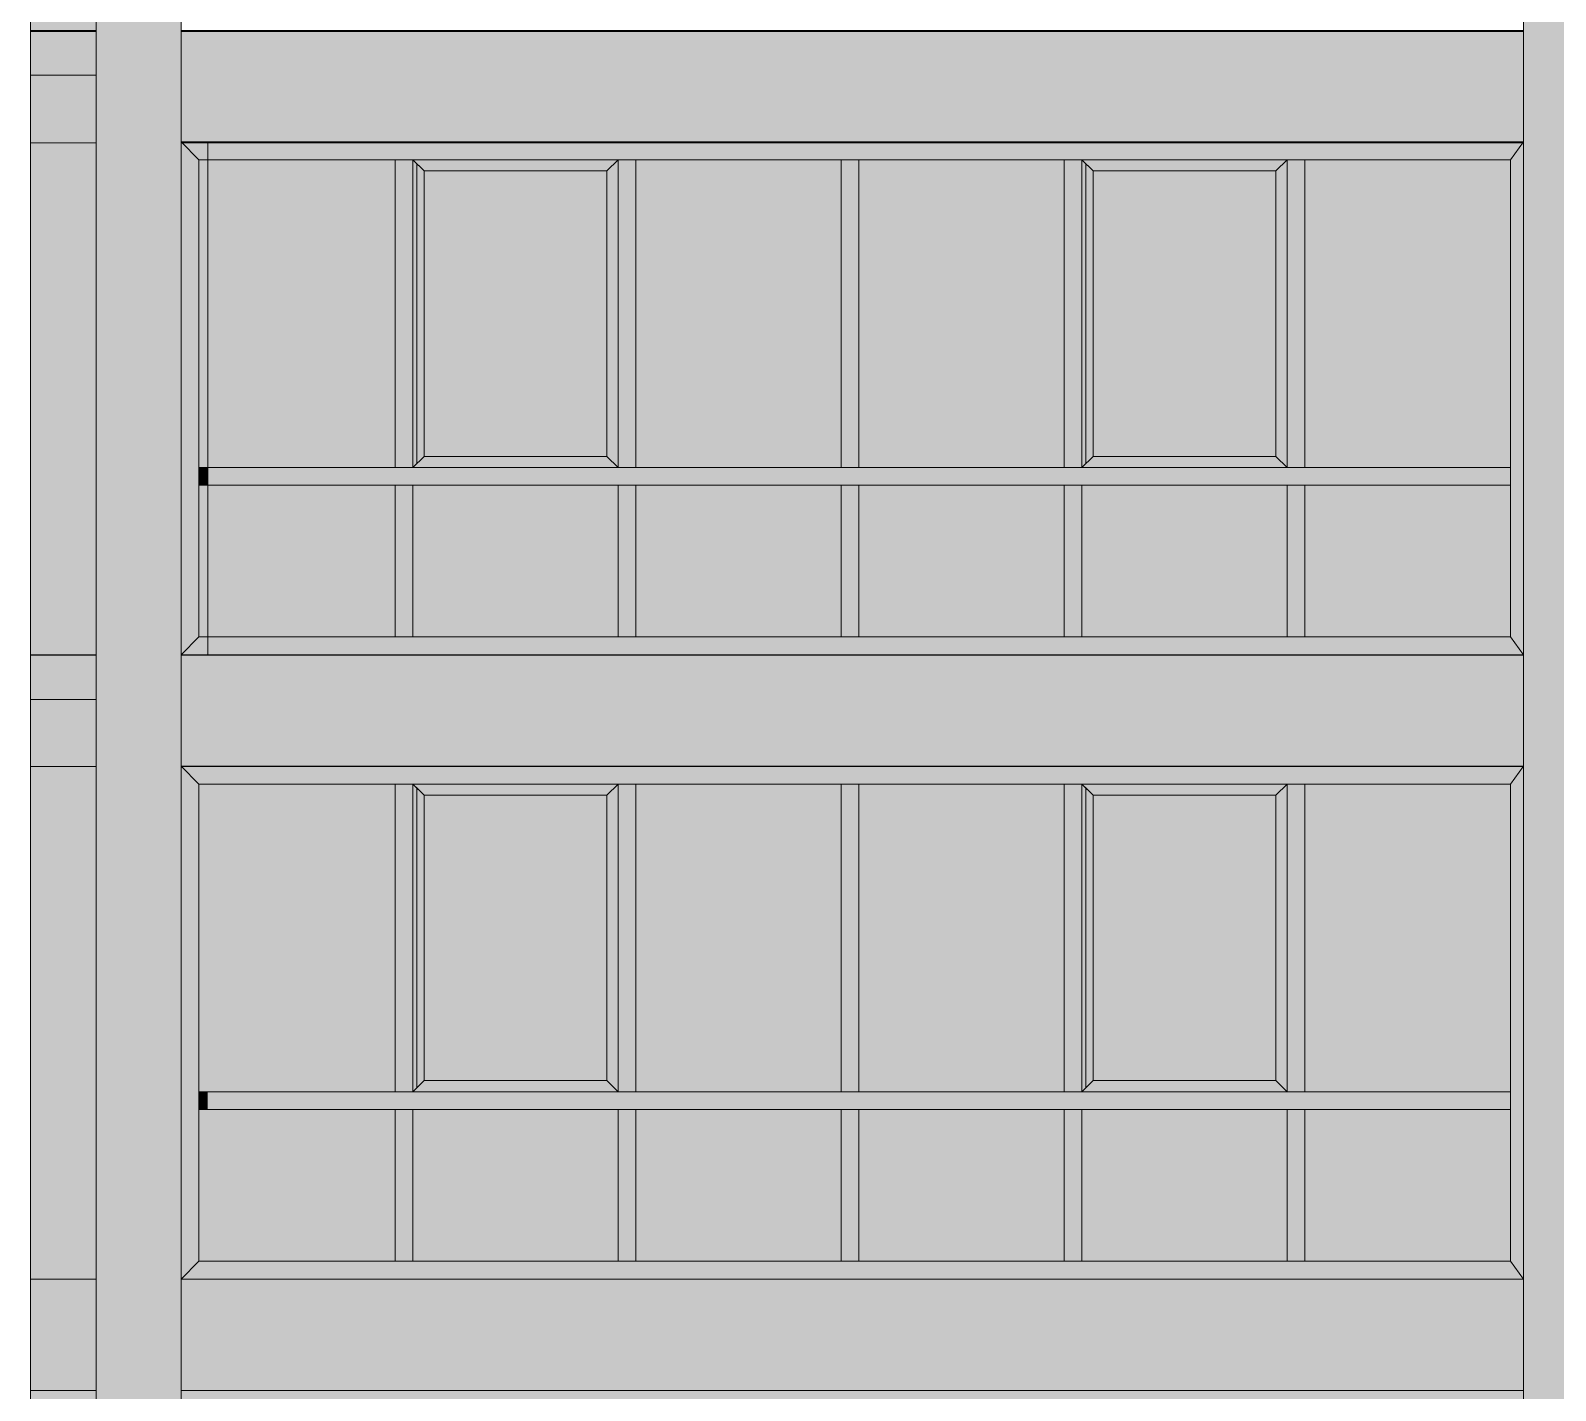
# Paper-space layout 'Лист1' of a CAD drawing. Header units: millimetres. Extents: x 141 to 459, y 101 to 382.
# Drawn here: x 157.9 to 226.2, y 135.4 to 196.4 of the extents above; entities that cross this region are included whole.
import ezdxf

# ---------------------------------------------------------------- set-up
doc = ezdxf.new("R2010")
doc.units = ezdxf.units.MM
doc.layers.add('окна', color=10, linetype='Continuous', lineweight=13)
doc.layers.add('ТОНКИЕе', color=7, linetype='Continuous', lineweight=13)
doc.layers.add('тонкие', color=7, linetype='Continuous')

psp = doc.layouts.new('Лист1')

# ---------------------------------------------------------------- hatches: boundary and pattern name
at = {"layer": 'окна', "true_color": 0xffff47, "transparency": 33554687}
h = psp.add_hatch(color=51, dxfattribs=at)
h.dxf.hatch_style = 1
h.paths.add_polyline_path([(160.806, 135.444), (160.806, 140.444), (157.856, 140.444), (157.856, 135.444)])
h.paths.add_polyline_path([(224.806, 135.444), (224.806, 140.444), (165.806, 140.444), (165.806, 135.444)])
h.paths.add_polyline_path([(160.806, 168.444), (157.856, 168.444), (157.856, 163.444), (160.806, 163.444)])
h.paths.add_polyline_path([(165.806, 168.444), (165.806, 163.444), (224.806, 163.444), (224.806, 168.444)])
h.paths.add_polyline_path([(160.806, 196.444), (157.856, 196.444), (157.856, 191.444), (160.806, 191.444)])
h.paths.add_polyline_path([(165.806, 196.444), (165.806, 191.444), (224.806, 191.444), (224.806, 196.444)])
h.paths.add_polyline_path([(160.806, 224.444), (157.856, 224.444), (157.856, 219.444), (160.806, 219.444)])
h.paths.add_polyline_path([(224.806, 219.444), (224.806, 224.444), (165.806, 224.444), (165.806, 219.444)])
h.paths.add_polyline_path([(160.806, 252.444), (157.856, 252.444), (157.856, 247.444), (160.806, 247.444)])
h.paths.add_polyline_path([(224.806, 247.444), (224.806, 252.444), (165.806, 252.444), (165.806, 247.444)])
h.paths.add_polyline_path([(160.806, 280.444), (157.856, 280.444), (157.856, 275.444), (160.806, 275.444)])
h.paths.add_polyline_path([(224.806, 275.444), (224.806, 280.444), (165.806, 280.444), (165.806, 275.444)])
h.paths.add_polyline_path([(160.806, 308.444), (157.856, 308.444), (157.856, 303.444), (160.806, 303.444)])
h.paths.add_polyline_path([(224.806, 303.444), (224.806, 308.444), (165.806, 308.444), (165.806, 303.444)])
at = {"layer": 'окна', "true_color": 0x636363}
h = psp.add_hatch(color=251, dxfattribs=at)
h.dxf.hatch_style = 1
h.paths.add_polyline_path([(165.806, 191.444), (164.606, 191.444), (165.406, 190.644), (165.806, 190.644)])
h.paths.add_polyline_path([(165.406, 190.644), (164.606, 191.444), (164.606, 168.444), (165.406, 169.244)])
h.paths.add_polyline_path([(165.806, 169.244), (165.406, 169.244), (164.606, 168.444), (165.806, 168.444)])
at = {"layer": 'окна', "true_color": 0xededed}
h = psp.add_hatch(color=7, dxfattribs=at)
h.dxf.hatch_style = 1
h.paths.add_polyline_path([(224.806, 191.444), (165.806, 191.444), (165.806, 190.644), (224.006, 190.644), (224.22, 190.644)])
h.paths.add_polyline_path([(175.006, 190.644), (174.206, 190.644), (174.206, 176.844), (175.006, 176.844)])
h.paths.add_polyline_path([(185.006, 190.644), (184.206, 190.644), (184.206, 176.844), (185.006, 176.844)])
h.paths.add_polyline_path([(195.006, 190.644), (194.206, 190.644), (194.206, 176.844), (195.006, 176.844)])
h.paths.add_polyline_path([(205.006, 190.644), (204.206, 190.644), (204.206, 176.844), (205.006, 176.844)])
h.paths.add_polyline_path([(215.006, 190.644), (214.206, 190.644), (214.206, 176.844), (215.006, 176.844)])
h.paths.add_polyline_path([(224.806, 191.444), (224.22, 190.644), (224.22, 169.244), (224.806, 168.444)])
h.paths.add_polyline_path([(224.22, 176.844), (224.006, 176.844), (165.806, 176.844), (165.806, 176.044), (224.22, 176.044)])
h.paths.add_polyline_path([(215.006, 176.044), (214.206, 176.044), (214.206, 169.244), (215.006, 169.244)])
h.paths.add_polyline_path([(224.22, 169.244), (224.006, 169.244), (165.806, 169.244), (165.806, 168.444), (224.806, 168.444)])
h.paths.add_polyline_path([(205.006, 176.044), (204.206, 176.044), (204.206, 169.244), (205.006, 169.244)])
h.paths.add_polyline_path([(195.006, 176.044), (194.206, 176.044), (194.206, 169.244), (195.006, 169.244)])
h.paths.add_polyline_path([(185.006, 176.044), (184.206, 176.044), (184.206, 169.244), (185.006, 169.244)])
h.paths.add_polyline_path([(175.006, 176.044), (174.206, 176.044), (174.206, 169.244), (175.006, 169.244)])
at = {"layer": 'окна', "true_color": 0xd1d1d1}
h = psp.add_hatch(color=254, dxfattribs=at)
h.dxf.hatch_style = 1
h.paths.add_polyline_path([(165.806, 176.044), (165.406, 176.044), (165.406, 169.244), (165.806, 169.244)])
h.paths.add_polyline_path([(165.806, 190.644), (165.406, 190.644), (165.406, 176.844), (165.806, 176.844)])
at = {"layer": 'окна', "true_color": 0x999999}
h = psp.add_hatch(color=253, dxfattribs=at)
h.dxf.hatch_style = 1
h.set_gradient(color1=(69, 69, 69), color2=(209, 209, 209), tint=1, name='CURVED')
h.paths.add_polyline_path([(174.206, 190.644), (165.806, 190.644), (165.806, 176.844), (174.206, 176.844)])
h.paths.add_polyline_path([(175.506, 177.344), (183.706, 177.344), (183.706, 190.144), (175.506, 190.144)])
h.paths.add_polyline_path([(185.006, 190.644), (185.006, 176.844), (194.206, 176.844), (194.206, 190.644)])
h.paths.add_polyline_path([(195.006, 176.844), (204.206, 176.844), (204.206, 190.644), (195.006, 190.644)])
h.paths.add_polyline_path([(213.706, 190.144), (205.506, 190.144), (205.506, 177.344), (213.706, 177.344)])
h.paths.add_polyline_path([(224.22, 190.644), (224.006, 190.644), (215.006, 190.644), (215.006, 176.844), (224.006, 176.844), (224.22, 176.844)])
h.paths.add_polyline_path([(215.006, 176.044), (215.006, 169.244), (224.006, 169.244), (224.22, 169.244), (224.22, 176.044)])
h.paths.add_polyline_path([(205.006, 176.044), (205.006, 169.244), (214.206, 169.244), (214.206, 176.044)])
h.paths.add_polyline_path([(195.006, 176.044), (195.006, 169.244), (204.206, 169.244), (204.206, 176.044)])
h.paths.add_polyline_path([(185.006, 176.044), (185.006, 169.244), (194.206, 169.244), (194.206, 176.044)])
h.paths.add_polyline_path([(175.006, 176.044), (175.006, 169.244), (184.206, 169.244), (184.206, 176.044)])
h.paths.add_polyline_path([(165.806, 176.044), (165.806, 169.244), (174.206, 169.244), (174.206, 176.044)])
at = {"layer": 'окна', "true_color": 0xd6d6d6}
h = psp.add_hatch(color=254, dxfattribs=at)
h.dxf.hatch_style = 1
h.paths.add_polyline_path([(184.206, 190.644), (183.706, 190.144), (183.706, 177.344), (184.206, 176.844)])
h.paths.add_polyline_path([(183.706, 177.344), (175.506, 177.344), (175.006, 176.844), (184.206, 176.844)])
h.paths.add_polyline_path([(175.506, 190.144), (175.185, 190.465), (175.185, 177.024), (175.506, 177.344)])
h.paths.add_polyline_path([(184.206, 190.644), (175.006, 190.644), (175.506, 190.144), (183.706, 190.144)])
h = psp.add_hatch(color=254, dxfattribs=at)
h.dxf.hatch_style = 1
h.paths.add_polyline_path([(214.206, 190.644), (213.706, 190.144), (213.706, 177.344), (214.206, 176.844)])
h.paths.add_polyline_path([(213.706, 177.344), (205.506, 177.344), (205.006, 176.844), (214.206, 176.844)])
h.paths.add_polyline_path([(205.506, 190.144), (205.185, 190.465), (205.185, 177.024), (205.506, 177.344)])
h.paths.add_polyline_path([(214.206, 190.644), (205.006, 190.644), (205.506, 190.144), (213.706, 190.144)])
at = {"layer": 'окна', "true_color": 0x636363}
h = psp.add_hatch(color=251, dxfattribs=at)
h.dxf.hatch_style = 1
h.paths.add_polyline_path([(165.806, 176.844), (165.406, 176.844), (165.406, 176.044), (165.806, 176.044)])
h = psp.add_hatch(color=251, dxfattribs=at)
h.dxf.hatch_style = 1
h.paths.add_polyline_path([(165.806, 163.444), (164.606, 163.444), (165.406, 162.644), (165.806, 162.644)])
h.paths.add_polyline_path([(165.406, 162.644), (164.606, 163.444), (164.606, 140.444), (165.406, 141.244)])
h.paths.add_polyline_path([(165.806, 141.244), (165.406, 141.244), (164.606, 140.444), (165.806, 140.444)])
at = {"layer": 'окна', "true_color": 0xededed}
h = psp.add_hatch(color=7, dxfattribs=at)
h.dxf.hatch_style = 1
h.paths.add_polyline_path([(224.806, 163.444), (165.806, 163.444), (165.806, 162.644), (224.006, 162.644), (224.22, 162.644)])
h.paths.add_polyline_path([(175.006, 162.644), (174.206, 162.644), (174.206, 148.844), (175.006, 148.844)])
h.paths.add_polyline_path([(185.006, 162.644), (184.206, 162.644), (184.206, 148.844), (185.006, 148.844)])
h.paths.add_polyline_path([(195.006, 162.644), (194.206, 162.644), (194.206, 148.844), (195.006, 148.844)])
h.paths.add_polyline_path([(205.006, 162.644), (204.206, 162.644), (204.206, 148.844), (205.006, 148.844)])
h.paths.add_polyline_path([(215.006, 162.644), (214.206, 162.644), (214.206, 148.844), (215.006, 148.844)])
h.paths.add_polyline_path([(224.806, 163.444), (224.22, 162.644), (224.22, 141.244), (224.806, 140.444)])
h.paths.add_polyline_path([(224.22, 148.844), (224.006, 148.844), (165.806, 148.844), (165.806, 148.044), (224.22, 148.044)])
h.paths.add_polyline_path([(215.006, 148.044), (214.206, 148.044), (214.206, 141.244), (215.006, 141.244)])
h.paths.add_polyline_path([(224.22, 141.244), (224.006, 141.244), (165.806, 141.244), (165.806, 140.444), (224.806, 140.444)])
h.paths.add_polyline_path([(205.006, 148.044), (204.206, 148.044), (204.206, 141.244), (205.006, 141.244)])
h.paths.add_polyline_path([(195.006, 148.044), (194.206, 148.044), (194.206, 141.244), (195.006, 141.244)])
h.paths.add_polyline_path([(185.006, 148.044), (184.206, 148.044), (184.206, 141.244), (185.006, 141.244)])
h.paths.add_polyline_path([(175.006, 148.044), (174.206, 148.044), (174.206, 141.244), (175.006, 141.244)])
at = {"layer": 'окна', "true_color": 0xd1d1d1}
h = psp.add_hatch(color=254, dxfattribs=at)
h.dxf.hatch_style = 1
h.paths.add_polyline_path([(165.806, 148.044), (165.406, 148.044), (165.406, 141.244), (165.806, 141.244)])
h.paths.add_polyline_path([(165.806, 162.644), (165.406, 162.644), (165.406, 148.844), (165.806, 148.844)])
at = {"layer": 'окна', "true_color": 0x999999}
h = psp.add_hatch(color=253, dxfattribs=at)
h.dxf.hatch_style = 1
h.set_gradient(color1=(69, 69, 69), color2=(209, 209, 209), tint=1, name='CURVED')
h.paths.add_polyline_path([(174.206, 162.644), (165.806, 162.644), (165.806, 148.844), (174.206, 148.844)])
h.paths.add_polyline_path([(175.506, 149.344), (183.706, 149.344), (183.706, 162.144), (175.506, 162.144)])
h.paths.add_polyline_path([(185.006, 162.644), (185.006, 148.844), (194.206, 148.844), (194.206, 162.644)])
h.paths.add_polyline_path([(195.006, 148.844), (204.206, 148.844), (204.206, 162.644), (195.006, 162.644)])
h.paths.add_polyline_path([(213.706, 162.144), (205.506, 162.144), (205.506, 149.344), (213.706, 149.344)])
h.paths.add_polyline_path([(224.22, 162.644), (224.006, 162.644), (215.006, 162.644), (215.006, 148.844), (224.006, 148.844), (224.22, 148.844)])
h.paths.add_polyline_path([(215.006, 148.044), (215.006, 141.244), (224.006, 141.244), (224.22, 141.244), (224.22, 148.044)])
h.paths.add_polyline_path([(205.006, 148.044), (205.006, 141.244), (214.206, 141.244), (214.206, 148.044)])
h.paths.add_polyline_path([(195.006, 148.044), (195.006, 141.244), (204.206, 141.244), (204.206, 148.044)])
h.paths.add_polyline_path([(185.006, 148.044), (185.006, 141.244), (194.206, 141.244), (194.206, 148.044)])
h.paths.add_polyline_path([(175.006, 148.044), (175.006, 141.244), (184.206, 141.244), (184.206, 148.044)])
h.paths.add_polyline_path([(165.806, 148.044), (165.806, 141.244), (174.206, 141.244), (174.206, 148.044)])
at = {"layer": 'окна', "true_color": 0xd6d6d6}
h = psp.add_hatch(color=254, dxfattribs=at)
h.dxf.hatch_style = 1
h.paths.add_polyline_path([(184.206, 162.644), (183.706, 162.144), (183.706, 149.344), (184.206, 148.844)])
h.paths.add_polyline_path([(183.706, 149.344), (175.506, 149.344), (175.006, 148.844), (184.206, 148.844)])
h.paths.add_polyline_path([(175.506, 162.144), (175.185, 162.465), (175.185, 149.024), (175.506, 149.344)])
h.paths.add_polyline_path([(184.206, 162.644), (175.006, 162.644), (175.506, 162.144), (183.706, 162.144)])
h = psp.add_hatch(color=254, dxfattribs=at)
h.dxf.hatch_style = 1
h.paths.add_polyline_path([(214.206, 162.644), (213.706, 162.144), (213.706, 149.344), (214.206, 148.844)])
h.paths.add_polyline_path([(213.706, 149.344), (205.506, 149.344), (205.006, 148.844), (214.206, 148.844)])
h.paths.add_polyline_path([(205.506, 162.144), (205.185, 162.465), (205.185, 149.024), (205.506, 149.344)])
h.paths.add_polyline_path([(214.206, 162.644), (205.006, 162.644), (205.506, 162.144), (213.706, 162.144)])
at = {"layer": 'окна', "true_color": 0x636363}
h = psp.add_hatch(color=251, dxfattribs=at)
h.dxf.hatch_style = 1
h.paths.add_polyline_path([(165.806, 148.844), (165.406, 148.844), (165.406, 148.044), (165.806, 148.044)])
at = {"layer": 'тонкие', "transparency": 33554687}
h = psp.add_hatch(color=7, dxfattribs=at)
h.dxf.hatch_style = 1
h.paths.add_polyline_path([(175.006, 190.644), (175.256, 190.394), (175.185, 190.465), (175.185, 177.024), (175.006, 176.844)])
h = psp.add_hatch(color=7, dxfattribs=at)
h.dxf.hatch_style = 1
h.paths.add_polyline_path([(205.006, 190.644), (205.256, 190.394), (205.185, 190.465), (205.185, 177.024), (205.006, 176.844)])
h = psp.add_hatch(color=7, dxfattribs=at)
h.dxf.hatch_style = 1
h.paths.add_polyline_path([(175.006, 162.644), (175.256, 162.394), (175.185, 162.465), (175.185, 149.024), (175.006, 148.844)])
h = psp.add_hatch(color=7, dxfattribs=at)
h.dxf.hatch_style = 1
h.paths.add_polyline_path([(205.006, 162.644), (205.256, 162.394), (205.185, 162.465), (205.185, 149.024), (205.006, 148.844)])
at = {"layer": 'тонкие', "true_color": 0x9b93a5, "transparency": 33554687}
h = psp.add_hatch(color=253, dxfattribs=at)
h.dxf.hatch_style = 1
h.paths.add_polyline_path([(160.806, 138.444), (157.856, 138.444), (157.856, 110.444), (160.806, 110.444)])
at = {"layer": 'тонкие', "true_color": 0x5d515c, "transparency": 33554687}
h = psp.add_hatch(color=251, dxfattribs=at)
h.dxf.hatch_style = 1
h.paths.add_polyline_path([(245.156, 119.444), (237.606, 119.444), (237.603, 133.444), (245.106, 133.444), (245.106, 135.393), (228.606, 135.393), (228.606, 110.444), (245.156, 110.444)])
h.paths.add_polyline_path([(181.288, 119.444), (170.356, 119.444), (170.356, 133.444), (191.356, 133.444), (191.356, 121.791), (200.304, 121.806), (200.356, 133.444), (221.356, 133.444), (221.356, 121.806), (224.806, 121.806), (224.806, 138.444), (164.606, 138.444), (164.606, 110.444), (181.222, 110.444)])
at = {"layer": 'ТОНКИЕе', "true_color": 0xf7f7f7, "transparency": 33554687}
h = psp.add_hatch(color=7, dxfattribs=at)
h.dxf.hatch_style = 1
h.paths.add_polyline_path([(164.606, 334.444), (164.606, 364.444), (160.806, 364.444), (160.806, 138.444), (160.806, 135.444), (160.806, 104.444), (160.806, 101.444), (164.606, 101.444), (164.606, 110.444)])
h.paths.add_polyline_path([(228.606, 334.444), (228.606, 364.444), (224.806, 364.444), (224.806, 333.644), (224.806, 331.444), (224.806, 104.444), (224.806, 101.444), (228.606, 101.444), (228.606, 138.444)])
h.paths.add_polyline_path([(338.701, 138.444), (284.906, 138.444), (284.906, 110.444), (284.906, 101.444), (288.706, 101.444), (288.706, 134.644), (333.356, 134.644), (334.901, 134.644), (334.901, 117.444), (336.356, 117.444), (338.701, 117.327)])
h.paths.add_polyline_path([(284.906, 138.444), (264.906, 138.444), (264.906, 135.444), (284.906, 135.444)])
at = {"layer": 'ТОНКИЕе', "true_color": 0x7c6827}
h = psp.add_hatch(color=47, dxfattribs=at)
h.dxf.hatch_style = 1
h.paths.add_polyline_path([(165.806, 336.444), (164.606, 336.444), (164.606, 331.444), (165.806, 331.444)])
h.paths.add_polyline_path([(164.606, 275.423), (165.806, 275.423), (165.806, 275.444), (164.606, 275.444)])
h.paths.add_polyline_path([(165.806, 163.444), (164.606, 163.444), (164.606, 163.43), (165.806, 163.43)])
h.paths.add_polyline_path([(165.806, 191.444), (164.606, 191.444), (164.606, 191.403), (165.806, 191.403)])
h.paths.add_polyline_path([(165.806, 219.447), (164.606, 219.447), (164.606, 219.444), (165.806, 219.444)])
h.paths.add_polyline_path([(165.806, 247.444), (164.606, 247.444), (164.606, 247.443), (165.806, 247.443)])
at = {"layer": 'ТОНКИЕе', "true_color": 0xb15964, "transparency": 33554687}
h = psp.add_hatch(color=245, dxfattribs=at)
h.dxf.hatch_style = 1
h.paths.add_polyline_path([(284.906, 334.444), (264.206, 334.444), (245.106, 334.444), (245.106, 329.444), (252.606, 329.444), (252.606, 315.444), (245.106, 315.444), (245.106, 301.444), (252.606, 301.444), (252.606, 287.444), (245.106, 287.444), (245.106, 273.444), (252.606, 273.444), (252.606, 259.444), (245.106, 259.444), (245.106, 245.444), (252.606, 245.444), (252.606, 231.444), (245.106, 231.444), (245.106, 217.444), (252.606, 217.444), (252.606, 203.444), (245.106, 203.444), (245.106, 189.444), (252.606, 189.444), (252.606, 175.444), (245.106, 175.444), (245.106, 161.444), (252.606, 161.444), (252.606, 147.444), (245.106, 147.444), (245.106, 135.444), (264.206, 135.444), (264.906, 135.444), (264.906, 138.444), (284.906, 138.444)])
h.paths.add_polyline_path([(264.206, 147.444), (264.206, 161.444), (277.206, 161.444), (277.206, 147.444)], flags=16)
h.paths.add_polyline_path([(265.006, 148.244), (265.006, 160.644), (276.406, 160.644), (276.406, 148.244)], flags=0)
h.paths.add_polyline_path([(265.22, 148.459), (265.22, 160.43), (265.256, 160.394), (265.506, 160.144), (269.806, 160.144), (270.306, 160.644), (271.106, 160.644), (271.32, 160.43), (271.356, 160.394), (271.606, 160.144), (275.906, 160.144), (275.906, 148.744), (271.606, 148.744), (271.106, 148.244), (271.106, 160.644), (270.306, 160.644), (270.306, 148.244), (269.806, 148.744), (265.506, 148.744)], flags=0)
h.paths.add_polyline_path([(264.206, 175.444), (264.206, 189.444), (277.206, 189.444), (277.206, 175.444)], flags=16)
h.paths.add_polyline_path([(265.006, 176.244), (265.006, 188.644), (276.406, 188.644), (276.406, 176.244)], flags=0)
h.paths.add_polyline_path([(265.22, 176.459), (265.22, 188.43), (265.256, 188.394), (265.506, 188.144), (269.806, 188.144), (270.306, 188.644), (271.106, 188.644), (271.32, 188.43), (271.356, 188.394), (271.606, 188.144), (275.906, 188.144), (275.906, 176.744), (271.606, 176.744), (271.106, 176.244), (271.106, 188.644), (270.306, 188.644), (270.306, 176.244), (269.806, 176.744), (265.506, 176.744)], flags=0)
h.paths.add_polyline_path([(264.206, 203.444), (264.206, 217.444), (277.206, 217.444), (277.206, 203.444)], flags=16)
h.paths.add_polyline_path([(265.006, 204.244), (265.006, 216.644), (276.406, 216.644), (276.406, 204.244)], flags=0)
h.paths.add_polyline_path([(265.22, 204.459), (265.22, 216.43), (265.256, 216.394), (265.506, 216.144), (269.806, 216.144), (270.306, 216.644), (271.106, 216.644), (271.32, 216.43), (271.356, 216.394), (271.606, 216.144), (275.906, 216.144), (275.906, 204.744), (271.606, 204.744), (271.106, 204.244), (271.106, 216.644), (270.306, 216.644), (270.306, 204.244), (269.806, 204.744), (265.506, 204.744)], flags=0)
h.paths.add_polyline_path([(264.206, 231.444), (264.206, 245.444), (277.206, 245.444), (277.206, 231.444)], flags=16)
h.paths.add_polyline_path([(265.006, 232.244), (265.006, 244.644), (276.406, 244.644), (276.406, 232.244)], flags=0)
h.paths.add_polyline_path([(265.22, 232.459), (265.22, 244.43), (265.256, 244.394), (265.506, 244.144), (269.806, 244.144), (270.306, 244.644), (271.106, 244.644), (271.32, 244.43), (271.356, 244.394), (271.606, 244.144), (275.906, 244.144), (275.906, 232.744), (271.606, 232.744), (271.106, 232.244), (271.106, 244.644), (270.306, 244.644), (270.306, 232.244), (269.806, 232.744), (265.506, 232.744)], flags=0)
h.paths.add_polyline_path([(264.206, 259.444), (264.206, 273.444), (277.206, 273.444), (277.206, 259.444)], flags=16)
h.paths.add_polyline_path([(265.006, 260.244), (265.006, 272.644), (276.406, 272.644), (276.406, 260.244)], flags=0)
h.paths.add_polyline_path([(265.22, 260.459), (265.22, 272.43), (265.256, 272.394), (265.506, 272.144), (269.806, 272.144), (270.306, 272.644), (271.106, 272.644), (271.32, 272.43), (271.356, 272.394), (271.606, 272.144), (275.906, 272.144), (275.906, 260.744), (271.606, 260.744), (271.106, 260.244), (271.106, 272.644), (270.306, 272.644), (270.306, 260.244), (269.806, 260.744), (265.506, 260.744)], flags=0)
h.paths.add_polyline_path([(264.206, 287.444), (264.206, 301.444), (277.206, 301.444), (277.206, 287.444)], flags=16)
h.paths.add_polyline_path([(265.006, 288.244), (265.006, 300.644), (276.406, 300.644), (276.406, 288.244)], flags=0)
h.paths.add_polyline_path([(265.22, 288.459), (265.22, 300.43), (265.256, 300.394), (265.506, 300.144), (269.806, 300.144), (270.306, 300.644), (271.106, 300.644), (271.32, 300.43), (271.356, 300.394), (271.606, 300.144), (275.906, 300.144), (275.906, 288.744), (271.606, 288.744), (271.106, 288.244), (271.106, 300.644), (270.306, 300.644), (270.306, 288.244), (269.806, 288.744), (265.506, 288.744)], flags=0)
h.paths.add_polyline_path([(264.206, 315.444), (264.206, 329.444), (277.206, 329.444), (277.206, 315.444)], flags=16)
h.paths.add_polyline_path([(265.006, 316.244), (265.006, 328.644), (276.406, 328.644), (276.406, 316.244)], flags=0)
h.paths.add_polyline_path([(265.22, 316.459), (265.22, 328.43), (265.256, 328.394), (265.506, 328.144), (269.806, 328.144), (270.306, 328.644), (271.106, 328.644), (271.32, 328.43), (271.356, 328.394), (271.606, 328.144), (275.906, 328.144), (275.906, 316.744), (271.606, 316.744), (271.106, 316.244), (271.106, 328.644), (270.306, 328.644), (270.306, 316.244), (269.806, 316.744), (265.506, 316.744)], flags=0)
h.paths.add_polyline_path([(275.906, 316.744), (271.606, 316.744), (271.606, 328.144), (275.906, 328.144)], flags=0)
h.paths.add_polyline_path([(265.506, 316.744), (265.506, 328.144), (269.806, 328.144), (269.806, 316.744)], flags=0)
h.paths.add_polyline_path([(160.806, 163.43), (157.856, 163.43), (157.856, 140.444), (160.806, 140.444)])
h.paths.add_polyline_path([(160.806, 191.403), (157.856, 191.403), (157.856, 168.444), (160.806, 168.444)])
h.paths.add_polyline_path([(160.806, 219.447), (157.856, 219.447), (157.856, 196.444), (160.806, 196.444)])
h.paths.add_polyline_path([(160.806, 250.444), (157.856, 250.444), (157.856, 224.447), (160.806, 224.447)])
h.paths.add_polyline_path([(160.806, 275.423), (157.856, 275.423), (157.856, 252.444), (160.806, 252.444)])
h.paths.add_polyline_path([(160.806, 303.427), (157.856, 303.427), (157.856, 280.444), (160.806, 280.444)])
h.paths.add_polyline_path([(160.806, 331.444), (157.856, 331.444), (157.856, 308.444), (160.806, 308.444)])
at = {"layer": 'ТОНКИЕе', "true_color": 0x7c6827}
h = psp.add_hatch(color=47, dxfattribs=at)
h.dxf.hatch_style = 1
h.paths.add_polyline_path([(165.806, 308.444), (164.606, 308.444), (164.606, 303.444), (165.806, 303.444)])
h.paths.add_polyline_path([(165.806, 280.444), (164.606, 280.444), (164.606, 275.444), (165.806, 275.444)])
h.paths.add_polyline_path([(165.806, 252.444), (164.606, 252.444), (164.606, 247.444), (165.806, 247.444)])
h.paths.add_polyline_path([(165.806, 224.444), (164.606, 224.444), (164.606, 219.444), (165.806, 219.444)])
h.paths.add_polyline_path([(165.806, 196.444), (164.606, 196.444), (164.606, 191.444), (165.806, 191.444)])
h.paths.add_polyline_path([(165.806, 168.444), (164.606, 168.444), (164.606, 163.444), (165.806, 163.444)])
h.paths.add_polyline_path([(165.806, 140.444), (164.606, 140.444), (164.606, 135.444), (165.806, 135.444)])

# ---------------------------------------------------------------- linework, layer by layer
at = {"layer": 'окна', "color": 0}
for points in [[(157.856, 191.403), (157.856, 196.403), (160.806, 196.403), (160.806, 191.403)], [(164.606, 191.403), (224.806, 191.403), (224.806, 196.403), (164.606, 196.403)], [(157.856, 191.403), (160.806, 191.403)], [(164.606, 191.444), (224.806, 191.444), (224.806, 168.444), (164.606, 168.444), (164.606, 191.444)], [(164.606, 168.444), (164.606, 191.444), (224.806, 191.444), (224.806, 168.444), (164.606, 168.444), (165.406, 169.244), (224.22, 169.244), (165.406, 169.244), (165.806, 169.244), (165.806, 191.444)], [(165.406, 169.244), (165.406, 190.644), (185.006, 190.644)], [(165.806, 190.644), (165.806, 168.444)], [(184.206, 176.844), (184.206, 177.844)], [(165.406, 176.844), (174.206, 176.844)], [(165.406, 176.044), (165.806, 176.044)], [(165.406, 169.244), (185.006, 169.244)], [(157.856, 163.43), (157.856, 168.43), (160.806, 168.43), (160.806, 163.43)], [(164.606, 163.43), (224.806, 163.43), (224.806, 168.43), (164.606, 168.43)], [(157.856, 163.43), (160.806, 163.43)], [(157.856, 135.444), (157.856, 140.444), (160.806, 140.444), (160.806, 135.444)], [(164.606, 135.444), (224.806, 135.444), (224.806, 140.444), (164.606, 140.444)], [(157.856, 135.444), (160.806, 135.444)], [(157.856, 135.444), (160.806, 135.444)]]:
    psp.add_lwpolyline(points, dxfattribs=at)
at = {"layer": 'окна', "color": 7}
for points in [[(165.406, 190.644), (164.606, 191.444)], [(224.22, 190.644), (224.806, 191.444)], [(165.406, 169.244), (165.406, 169.244), (165.406, 190.644), (165.406, 190.644), (224.006, 190.644), (224.006, 190.644), (224.22, 190.644), (224.22, 169.244), (224.006, 169.244), (165.406, 169.244)], [(165.406, 169.244), (165.406, 169.244), (165.406, 190.644), (165.406, 190.644), (224.006, 190.644), (224.006, 190.644), (224.22, 190.644), (224.22, 169.244), (224.006, 169.244), (165.406, 169.244)], [(174.606, 190.644), (174.206, 190.644), (174.206, 176.844)], [(175.006, 176.844), (175.006, 190.644)], [(175.006, 190.644), (175.506, 190.144), (183.706, 190.144), (184.206, 190.644), (183.706, 190.144), (183.706, 177.344), (184.206, 176.844), (183.706, 177.344), (175.506, 177.344), (175.006, 176.844), (175.506, 177.344), (175.506, 190.144)], [(175.006, 190.644), (175.256, 190.394), (175.185, 190.465), (175.185, 177.024), (175.006, 176.844), (175.006, 190.644)], [(175.506, 190.144), (175.506, 190.144), (175.506, 190.144), (183.706, 190.144), (183.706, 190.144), (183.706, 177.344), (183.706, 177.344), (183.706, 177.344), (175.506, 177.344), (175.506, 177.344), (175.506, 190.144)], [(184.606, 190.644), (184.206, 190.644), (184.206, 177.844)], [(184.606, 190.644), (184.206, 190.644), (184.206, 176.844)], [(185.006, 177.844), (185.006, 190.644)], [(185.006, 176.844), (185.006, 190.644)], [(194.606, 190.644), (194.206, 190.644), (194.206, 177.844)], [(194.606, 190.644), (194.206, 190.644), (194.206, 176.844)], [(195.006, 177.844), (195.006, 190.644)], [(195.006, 176.844), (195.006, 190.644)], [(204.606, 190.644), (204.206, 190.644), (204.206, 177.844)], [(204.606, 190.644), (204.206, 190.644), (204.206, 176.844)], [(205.006, 177.844), (205.006, 190.644)], [(205.006, 176.844), (205.006, 190.644)], [(205.006, 190.644), (205.506, 190.144), (213.706, 190.144), (214.206, 190.644), (213.706, 190.144), (213.706, 177.344), (214.206, 176.844), (213.706, 177.344), (205.506, 177.344), (205.006, 176.844), (205.506, 177.344), (205.506, 190.144)], [(205.006, 190.644), (205.256, 190.394), (205.185, 190.465), (205.185, 177.024), (205.006, 176.844), (205.006, 190.644)], [(205.506, 190.144), (205.506, 190.144), (205.506, 190.144), (213.706, 190.144), (213.706, 190.144), (213.706, 177.344), (213.706, 177.344), (213.706, 177.344), (205.506, 177.344), (205.506, 177.344), (205.506, 190.144)], [(214.606, 190.644), (214.206, 190.644), (214.206, 177.844)], [(214.606, 190.644), (214.206, 190.644), (214.206, 176.844)], [(215.006, 177.844), (215.006, 190.644)], [(215.006, 176.844), (215.006, 190.644)], [(165.406, 176.844), (165.406, 176.844), (224.006, 176.844), (224.22, 176.844), (224.22, 176.044), (165.406, 176.044)], [(174.206, 176.044), (174.206, 169.244), (175.006, 169.244), (175.006, 176.044)], [(184.206, 176.044), (184.206, 169.244), (185.006, 169.244), (185.006, 176.044)], [(194.206, 176.044), (194.206, 169.244), (195.006, 169.244), (195.006, 176.044)], [(204.206, 176.044), (204.206, 169.244), (205.006, 169.244), (205.006, 176.044)], [(214.206, 176.044), (214.206, 169.244), (215.006, 169.244), (215.006, 176.044)], [(164.606, 168.444), (165.406, 169.244)], [(224.806, 168.444), (224.22, 169.244)], [(165.406, 162.644), (164.606, 163.444)], [(224.22, 162.644), (224.806, 163.444)], [(165.406, 141.244), (165.406, 141.244), (165.406, 162.644), (165.406, 162.644), (224.006, 162.644), (224.006, 162.644), (224.22, 162.644), (224.22, 141.244), (224.006, 141.244), (165.406, 141.244)], [(174.606, 162.644), (174.206, 162.644), (174.206, 148.844)], [(175.006, 148.844), (175.006, 162.644)], [(175.006, 162.644), (175.506, 162.144), (183.706, 162.144), (184.206, 162.644), (183.706, 162.144), (183.706, 149.344), (184.206, 148.844), (183.706, 149.344), (175.506, 149.344), (175.006, 148.844), (175.506, 149.344), (175.506, 162.144)], [(175.006, 162.644), (175.256, 162.394), (175.185, 162.465), (175.185, 149.024), (175.006, 148.844), (175.006, 162.644)], [(175.506, 162.144), (175.506, 162.144), (175.506, 162.144), (183.706, 162.144), (183.706, 162.144), (183.706, 149.344), (183.706, 149.344), (183.706, 149.344), (175.506, 149.344), (175.506, 149.344), (175.506, 162.144)], [(184.606, 162.644), (184.206, 162.644), (184.206, 149.844)], [(184.606, 162.644), (184.206, 162.644), (184.206, 148.844)], [(185.006, 149.844), (185.006, 162.644)], [(185.006, 148.844), (185.006, 162.644)], [(194.606, 162.644), (194.206, 162.644), (194.206, 149.844)], [(194.606, 162.644), (194.206, 162.644), (194.206, 148.844)], [(195.006, 149.844), (195.006, 162.644)], [(195.006, 148.844), (195.006, 162.644)], [(204.606, 162.644), (204.206, 162.644), (204.206, 149.844)], [(204.606, 162.644), (204.206, 162.644), (204.206, 148.844)], [(205.006, 149.844), (205.006, 162.644)], [(205.006, 148.844), (205.006, 162.644)], [(205.006, 162.644), (205.506, 162.144), (213.706, 162.144), (214.206, 162.644), (213.706, 162.144), (213.706, 149.344), (214.206, 148.844), (213.706, 149.344), (205.506, 149.344), (205.006, 148.844), (205.506, 149.344), (205.506, 162.144)], [(205.006, 162.644), (205.256, 162.394), (205.185, 162.465), (205.185, 149.024), (205.006, 148.844), (205.006, 162.644)], [(205.506, 162.144), (205.506, 162.144), (205.506, 162.144), (213.706, 162.144), (213.706, 162.144), (213.706, 149.344), (213.706, 149.344), (213.706, 149.344), (205.506, 149.344), (205.506, 149.344), (205.506, 162.144)], [(214.606, 162.644), (214.206, 162.644), (214.206, 149.844)], [(214.606, 162.644), (214.206, 162.644), (214.206, 148.844)], [(215.006, 149.844), (215.006, 162.644)], [(215.006, 148.844), (215.006, 162.644)], [(165.406, 148.844), (165.406, 148.844), (224.006, 148.844), (224.22, 148.844), (224.22, 148.044), (165.406, 148.044)], [(174.206, 148.044), (174.206, 141.244), (175.006, 141.244), (175.006, 148.044)], [(184.206, 148.044), (184.206, 141.244), (185.006, 141.244), (185.006, 148.044)], [(194.206, 148.044), (194.206, 141.244), (195.006, 141.244), (195.006, 148.044)], [(204.206, 148.044), (204.206, 141.244), (205.006, 141.244), (205.006, 148.044)], [(214.206, 148.044), (214.206, 141.244), (215.006, 141.244), (215.006, 148.044)], [(164.606, 140.444), (165.406, 141.244)], [(224.806, 140.444), (224.22, 141.244)]]:
    psp.add_lwpolyline(points, dxfattribs=at)
at = {"layer": 'ТОНКИЕе', "color": 7}
for points in [[(160.806, 138.444), (160.806, 138.444), (160.806, 364.444), (160.806, 138.444), (160.806, 104.444)], [(164.606, 104.444), (164.606, 334.444), (164.606, 333.644)], [(224.806, 333.644), (224.806, 104.444)], [(157.856, 104.444), (157.856, 329.854)], [(157.856, 194.444), (157.856, 222.444), (160.806, 222.444)], [(164.606, 191.444), (164.606, 196.444), (224.806, 196.444)], [(164.606, 191.444), (164.606, 196.444), (224.806, 196.444)], [(157.856, 166.444), (157.856, 194.444), (160.806, 194.444)], [(164.606, 191.444), (224.806, 191.444)], [(164.606, 163.444), (164.606, 168.444), (224.806, 168.444)], [(164.606, 163.444), (164.606, 168.444), (224.806, 168.444)], [(157.856, 138.444), (157.856, 166.444), (160.806, 166.444)], [(164.606, 163.444), (224.806, 163.444)], [(164.606, 135.444), (164.606, 140.444), (224.806, 140.444)], [(157.856, 138.444), (157.856, 101.444)], [(164.606, 135.444), (224.806, 135.444)]]:
    psp.add_lwpolyline(points, dxfattribs=at)
at = {"layer": 'ТОНКИЕе', "color": 0}
for points in [[(160.806, 196.444), (157.856, 196.444)], [(160.806, 168.444), (157.856, 168.444)], [(160.806, 140.444), (157.856, 140.444)]]:
    psp.add_lwpolyline(points, dxfattribs=at)
at = {"layer": 'ТОНКИЕе', "color": 252, "true_color": 0x8c8478}
psp.add_lwpolyline([(157.856, 135.444), (157.856, 135.444), (160.806, 135.444)], dxfattribs=at)

doc.saveas('drawing.dxf')
